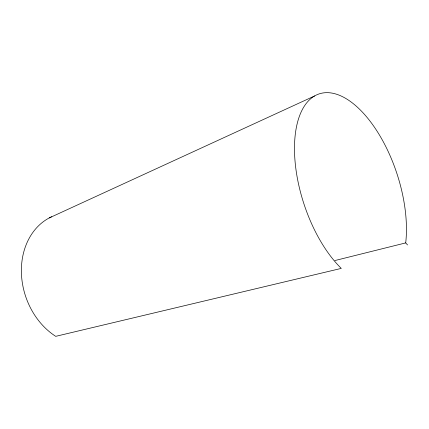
<?xml version="1.0" encoding="UTF-8"?>
<svg xmlns="http://www.w3.org/2000/svg" width="429" height="429" viewBox="0 0 429 429"><rect width="100%" height="100%" fill="white"/><g stroke="black" fill="none" stroke-linecap="round" stroke-linejoin="round"><path stroke-width="0.64" d="M49.249 217.921L314.607 95.957M334.899 260.553L405.705 242.905L407.55 244.954M405.705 242.905A99.995 48.895 71.8 0 0 359.615 109.293A99.995 48.895 71.8 0 0 295.238 134.765A99.995 48.895 71.8 0 0 341.28 268.398L55.722 336.341A67.391 54.542 71.7 0 1 21.423 273.284A67.391 54.542 71.7 0 1 51.598 216.763"/></g></svg>
